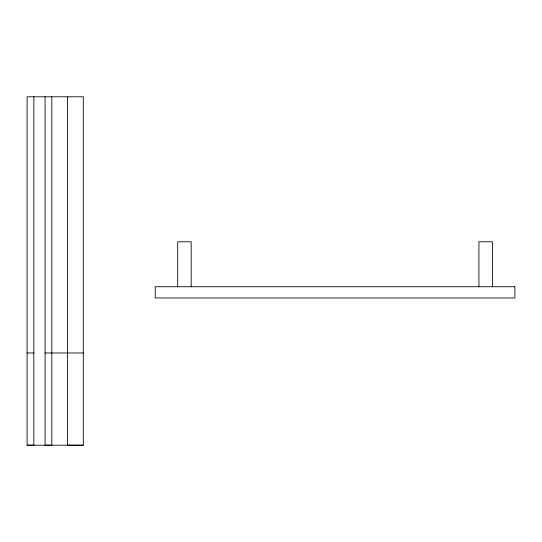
<?xml version="1.0" encoding="UTF-8"?>
<svg xmlns="http://www.w3.org/2000/svg" width="542" height="542" viewBox="0 0 542 542"><rect width="100%" height="100%" fill="white"/><g stroke="black" fill="none" stroke-linecap="round" stroke-linejoin="round"><path stroke-width="0.81" d="M27.1 352.978L33.841 352.978M45.081 352.978L83.299 352.978M83.299 445.212L27.1 445.212L27.1 96.788L83.299 96.788L83.299 445.212L67.56 445.212L67.56 96.788M27.1 445.206L33.841 445.212L33.841 96.788M492.421 286.738L492.421 241.779L478.932 241.779L478.932 286.738M191.197 286.738L191.197 241.779L177.708 241.779L177.708 286.738M51.829 96.788L51.829 445.212L45.081 445.212L45.081 96.788M514.9 286.738L155.229 286.738L155.229 297.978L514.9 297.978L514.9 286.738"/></g></svg>
